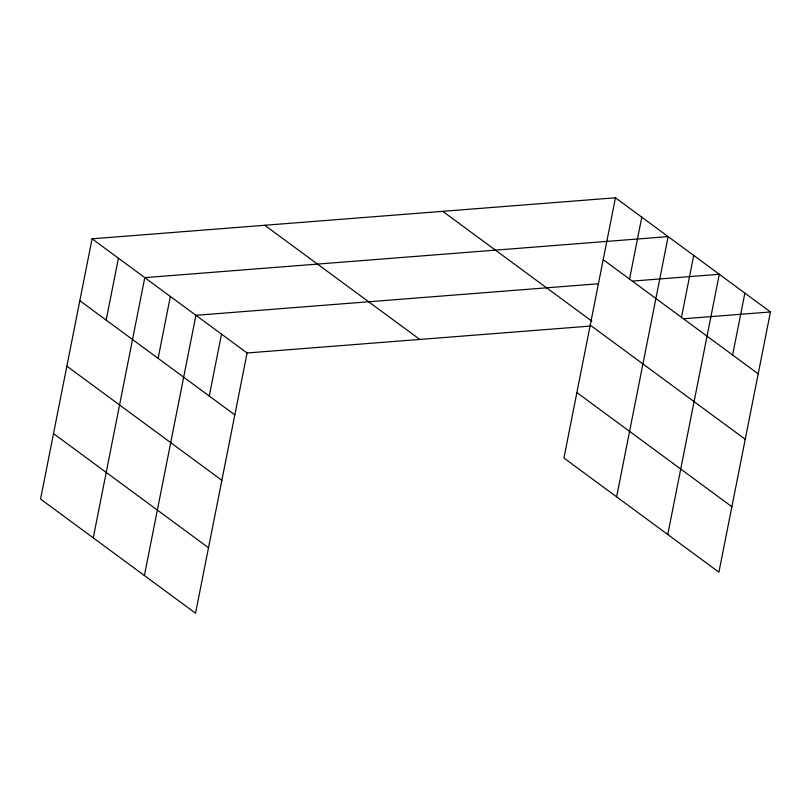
<?xml version="1.0" encoding="UTF-8"?>
<svg xmlns="http://www.w3.org/2000/svg" width="811" height="811" viewBox="0 0 811 811"><rect width="100%" height="100%" fill="white"/><g stroke="black" fill="none" stroke-linecap="round" stroke-linejoin="round"><path stroke-width="1.22" d="M92.079 238.809L40.55 499.049L195.552 613.217L247.081 352.978L92.079 238.809L615.448 197.783L770.45 311.951L718.921 572.191L563.919 458.022L615.448 197.783M106.17 320.102L118.426 258.222M93.255 537.865L144.784 277.626L668.142 236.599L616.624 496.839M158.104 358.35L170.351 296.471M144.399 575.536L195.927 315.307L598.396 283.759M209.258 396.032L221.504 334.142M629.539 279.075L641.795 217.196M681.473 317.324L693.719 255.445M667.767 534.51L719.296 274.28L632.945 281.052M732.617 355.005L744.873 293.116M247.081 352.978L590.327 326.073M684.099 318.723L770.45 311.951M603.191 259.672L758.194 373.841M442.735 211.326L591.837 321.146M590.236 325.13L745.238 439.298M576.874 392.565L731.887 506.733M264.791 225.276L419.794 339.444M79.823 300.699L234.825 414.867M66.867 366.156L221.869 480.325M53.506 433.591L208.518 547.76"/></g></svg>
